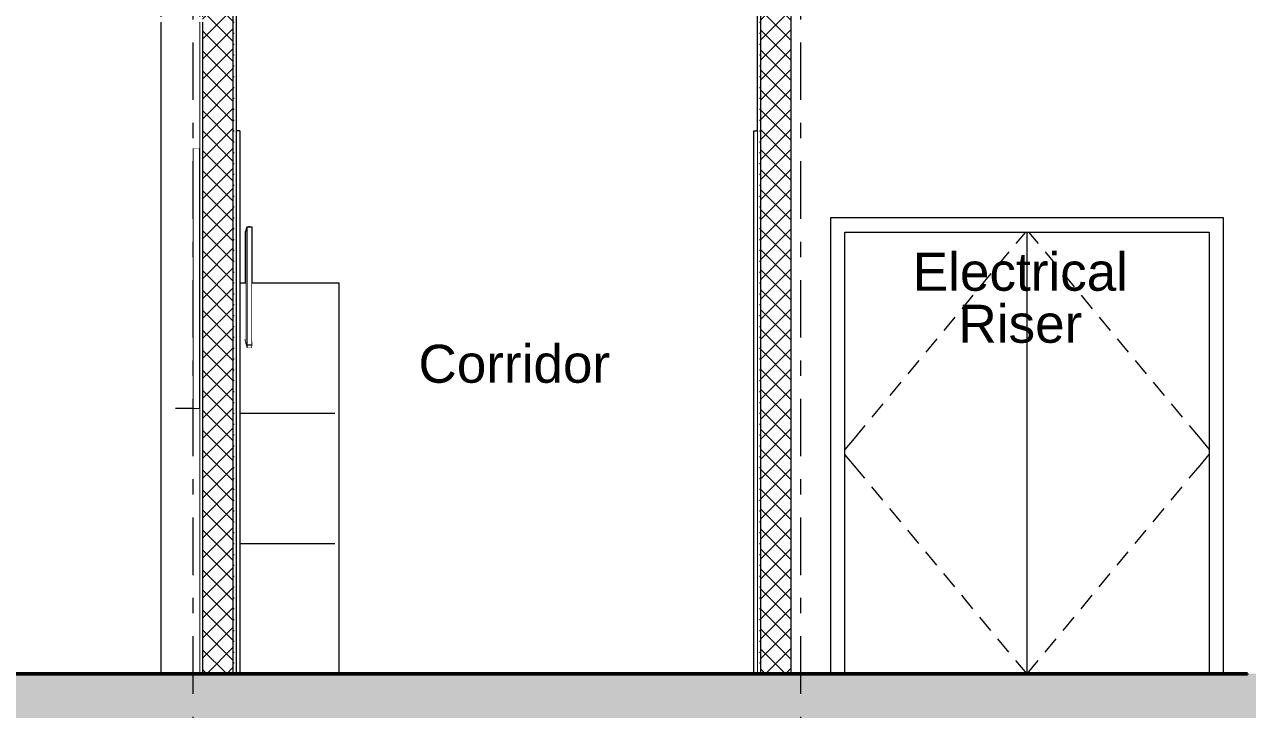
# Model space of a CAD drawing. Header units: millimetres. Extents: x -48147 to 1403542, y -455564 to 18123.
# Drawn here: x 1384271 to 1389905, y -450157 to -447003 of the extents above; entities that cross this region are included whole.
import ezdxf
from ezdxf.enums import TextEntityAlignment as Align

# ---------------------------------------------------------------- set-up
doc = ezdxf.new("R2010")
doc.units = ezdxf.units.MM
doc.header["$MEASUREMENT"] = 0
for name, pattern in [('Dashed', [2822.222233, 1411.111116, -1411.111116]), ('Double Dashed', [546.805537, 264.583325, -105.833328, 70.555556, -105.833328]), ('Wipeout_Contour', [1000, 0, -1000])]:
    doc.linetypes.add(name, pattern=pattern)
for name, color, linetype, lineweight, true_color in [('0_Pen_No__105', 7, 'Continuous', 15, 0xa6a6a6), ('A-230-M_FLOOR.IFC Import_Pen_No__109', 7, 'Continuous', 15, 0xa6a6a6), ('A-230-M_FLOOR.IFC Import_Pen_No__29', 7, 'Continuous', 50, 0x2a2a2a), ('New_A-15-MG_Structural_Grid_Phase_2_Pen_No__222', 7, 'Continuous', 13, 0x65af33), ('New_A-25-M_Wall_Int_Pen_No__107', 7, 'Continuous', 15, 0xa6a6a6), ('New_A-35-M_FFE_Fixed_Pen_No__64', 7, 'Continuous', 20, 0x606060), ('New_ArchiCAD Doors_Pen_No__63', 7, 'Continuous', 20, 0x606060)]:
    doc.layers.add(name, color=color, linetype=linetype, lineweight=lineweight, true_color=true_color)
for name, color, linetype in [('A-230-M_FLOOR.IFC Import', 7, 'Continuous'), ('A-25-M_Wall_Int', 7, 'Continuous'), ('New_A-15-MG_Structural_Grid_Phase_2', 7, 'Continuous'), ('New_A-25-M_Wall_Int', 7, 'Continuous'), ('New_A-35-M_FFE_Fixed', 7, 'Continuous'), ('New_ArchiCAD Doors', 7, 'Continuous')]:
    doc.layers.add(name, color=color, linetype=linetype)
for name, color, linetype, lineweight in [('A-25-M_Wall_Int_Pen_No__87', 8, 'Continuous', 20), ('A-95-P_Text_1_50_GA_Pen_No__1', 7, 'Continuous', 13), ('New_A-25-M_Wall_Int_Pen_No__1', 7, 'Continuous', 13), ('New_A-35-M_FFE_Fixed_Pen_No__191', 7, 'Continuous', 5), ('New_A-35-M_FFE_Fixed_Pen_No__4', 7, 'Continuous', 20)]:
    doc.layers.add(name, color=color, linetype=linetype, lineweight=lineweight)
doc.styles.add('GENERATED_STYLE_2', font='')
doc.styles.get('GENERATED_STYLE_2').set_extended_font_data('Swis721 BT')
pattern_1 = [(270, (1418663.25, -449992.53), (86.60254, 0), [0, -50]), (270, (1418706.55, -450017.53), (86.60254, 0), [0, -50])]
pattern_2 = [(45, (1418663.25, -449992.53), (-45.96194, 45.96194), []), (135, (1418663.25, -449992.53), (45.96194, 45.96194), [])]

# ---------------------------------------------------------------- blocks, each defined once
blk = doc.blocks.new('Section Elem_74_1', base_point=(1418663.2, -449992.5))
at = {"color": 254, "linetype": 'Wipeout_Contour', "lineweight": 0, "ltscale": 37927147.69493311}
blk.add_wipeout([(1387801.3, -449992.5), (1387984.4, -449992.5), (1387984.4, -447892.5), (1389794.4, -447892.5), (1389794.4, -449992.5), (1389905.2, -449992.5), (1389905.2, -446392.5), (1389882.3, -446392.5), (1389882.3, -446403.5), (1389882.3, -446584.7), (1389882.3, -446595.7), (1387998.3, -446595.7), (1387998.3, -446584.7), (1387998.3, -446403.5), (1387998.3, -446392.5), (1387948.2, -446392.5), (1387948.2, -446403.5), (1387860.2, -446403.5), (1387853, -446406.5), (1387850, -446413.7), (1387850, -446574.5), (1387853, -446581.7), (1387860.2, -446584.7), (1387948.2, -446584.7), (1387948.2, -446595.7), (1387801.3, -446595.7)], dxfattribs=at).dxf.layer = 'New_A-25-M_Wall_Int'
at = {"color": 254, "linetype": 'Wipeout_Contour', "lineweight": 0, "ltscale": 11663073.35575702}
blk.add_wipeout([(1387801.3, -446403.5), (1387801.3, -446584.7), (1387832.6, -446584.7), (1387839.8, -446581.7), (1387842.8, -446574.5), (1387842.8, -446413.7), (1387839.8, -446406.5), (1387832.6, -446403.5)], dxfattribs=at).dxf.layer = 'New_A-25-M_Wall_Int'
blk = doc.blocks.new('Section Elem_75_1', base_point=(1418663.2, -449992.5))
at = {"color": 254, "linetype": 'Wipeout_Contour', "lineweight": 0, "ltscale": 5832958.038738085}
blk.add_wipeout([(1387646.3, -446392.5), (1387646.3, -449992.5), (1387661.3, -449992.5), (1387661.3, -446392.5)], dxfattribs=at).dxf.layer = 'New_A-25-M_Wall_Int'
at = {"layer": 'New_A-25-M_Wall_Int_Pen_No__107', "linetype": 'Continuous'}
h = blk.add_hatch(dxfattribs=at)
h.set_pattern_fill('Plaster_0001', color=256, style=0, pattern_type=2)
h.set_pattern_definition(pattern_1)
h.paths.add_polyline_path([(1387646.3, -446392.5), (1387646.3, -449992.5), (1387661.3, -449992.5), (1387661.3, -446392.5)])
at = {"color": 254, "linetype": 'Wipeout_Contour', "lineweight": 0, "ltscale": 5833253.034734625}
blk.add_wipeout([(1387661.3, -449992.5), (1387801.3, -449992.5), (1387801.3, -446392.5), (1387661.3, -446392.5)], dxfattribs=at).dxf.layer = 'New_A-25-M_Wall_Int'
at = {"layer": 'New_A-25-M_Wall_Int_Pen_No__107', "linetype": 'Continuous'}
h = blk.add_hatch(dxfattribs=at)
h.set_pattern_fill('Concrete_Block_0001', color=256, style=0, pattern_type=2)
h.set_pattern_definition(pattern_2)
h.paths.add_polyline_path([(1387661.3, -449992.5), (1387801.3, -449992.5), (1387801.3, -446392.5), (1387661.3, -446392.5)])
at = {"layer": 'New_A-25-M_Wall_Int_Pen_No__1', "linetype": 'Continuous'}
for p, q in [((1387646.3, -446392.5), (1387646.3, -449992.5)), ((1387661.3, -446392.5), (1387661.3, -449992.5)), ((1387801.3, -446392.5), (1387801.3, -449992.5))]:
    blk.add_line(p, q, dxfattribs=at)
blk = doc.blocks.new('Section Elem_76_1', base_point=(1418663.2, -449992.5))
at = {"color": 254, "linetype": 'Wipeout_Contour', "lineweight": 0, "ltscale": 36363434.3438254}
blk.add_wipeout([(1382744.3, -446992.5), (1382744.3, -447572.5), (1383452.9, -447572.5), (1383462.1, -447700), (1383463.3, -447702.5), (1383453.9, -447572.5), (1383553.9, -447572.5), (1383558.9, -447572.2), (1383587.9, -447972.2), (1383582.9, -447972.5), (1383674.3, -449231.5), (1383574.3, -449231.5), (1383572.8, -449211.5), (1383571.8, -449211.5), (1383573.3, -449231.5), (1383544.3, -449231.5), (1383544.3, -449958.5), (1383545.3, -449958.5), (1383545.3, -449961.5), (1383534.3, -449961.5), (1383534.3, -449977), (1383541.8, -449991.5), (1383541.8, -449992.5), (1384899.2, -449992.5), (1384899.2, -446992.5)], dxfattribs=at).dxf.layer = 'New_A-25-M_Wall_Int'
blk = doc.blocks.new('Section Elem_81_1', base_point=(1418663.2, -449992.5))
at = {"color": 254, "linetype": 'Wipeout_Contour', "lineweight": 0, "ltscale": 5835282.431983389}
blk.add_wipeout([(1388050.4, -449992.5), (1388050.4, -447958.5), (1387984.4, -447892.5), (1387984.4, -449992.5)], dxfattribs=at).dxf.layer = 'New_ArchiCAD Doors'
at = {"color": 254, "linetype": 'Wipeout_Contour', "lineweight": 0, "ltscale": 5841920.250747503}
blk.add_wipeout([(1389794.4, -447892.5), (1389728.4, -447958.5), (1389728.4, -449992.5), (1389794.4, -449992.5)], dxfattribs=at).dxf.layer = 'New_ArchiCAD Doors'
at = {"color": 254, "linetype": 'Wipeout_Contour', "lineweight": 0, "ltscale": 5837329.796801233}
blk.add_wipeout([(1387984.4, -447892.5), (1388050.4, -447958.5), (1389728.4, -447958.5), (1389794.4, -447892.5)], dxfattribs=at).dxf.layer = 'New_ArchiCAD Doors'
at = {"layer": 'New_ArchiCAD Doors_Pen_No__63', "linetype": 'Continuous'}
for p, q in [((1387984.4, -447892.5), (1387984.4, -449992.5)), ((1389794.4, -447892.5), (1387984.4, -447892.5)), ((1389794.4, -449992.5), (1389794.4, -447892.5))]:
    blk.add_line(p, q, dxfattribs=at)
at = {"color": 254, "linetype": 'Wipeout_Contour', "lineweight": 0, "ltscale": 5837024.88825178}
blk.add_wipeout([(1388889.4, -447958.5), (1388050.4, -447958.5), (1388050.4, -449992.5), (1388889.4, -449992.5)], dxfattribs=at).dxf.layer = 'New_ArchiCAD Doors'
at = {"layer": 'New_ArchiCAD Doors_Pen_No__63', "linetype": 'Continuous'}
for p, q in [((1388050.4, -449992.5), (1388050.4, -447958.5)), ((1388806.4, -448049.6), (1388755.3, -448111.1)), ((1388723.4, -448149.6), (1388672.3, -448211.1)), ((1388640.3, -448249.6), (1388589.2, -448311.2)), ((1388557.3, -448349.6), (1388506.2, -448411.2)), ((1388474.2, -448449.7), (1388423.1, -448511.2)), ((1388391.2, -448549.7), (1388340.1, -448611.2)), ((1388308.2, -448649.7), (1388257.1, -448711.3)), ((1388225.1, -448749.7), (1388174, -448811.3)), ((1388142.1, -448849.8), (1388092.5, -448909.5)), ((1388092.5, -448909.5), (1388050.4, -448960.2)), ((1388092.5, -449032.6), (1388050.4, -448981.9)), ((1388142.1, -449092.3), (1388092.5, -449032.6)), ((1388225.1, -449192.3), (1388174, -449130.8)), ((1388308.2, -449292.4), (1388257.1, -449230.8)), ((1388391.2, -449392.4), (1388340.1, -449330.8)), ((1388474.2, -449492.4), (1388423.1, -449430.8)), ((1388557.3, -449592.4), (1388506.2, -449530.9)), ((1388640.3, -449692.5), (1388589.2, -449630.9)), ((1388723.4, -449792.5), (1388672.3, -449730.9)), ((1388806.4, -449892.5), (1388755.3, -449831))]:
    blk.add_line(p, q, dxfattribs=at)
at = {"color": 254, "linetype": 'Wipeout_Contour', "lineweight": 0, "ltscale": 5840218.185219483}
blk.add_wipeout([(1389728.4, -447958.5), (1388889.4, -447958.5), (1388889.4, -449992.5), (1389728.4, -449992.5)], dxfattribs=at).dxf.layer = 'New_ArchiCAD Doors'
at = {"layer": 'New_ArchiCAD Doors_Pen_No__63', "linetype": 'Continuous'}
for p, q in [((1388050.4, -447958.5), (1389728.4, -447958.5)), ((1388882, -447958.5), (1388838.3, -448011.1)), ((1388889.4, -449992.5), (1388889.4, -447958.5)), ((1388896.9, -447958.5), (1388940.5, -448011.1)), ((1389728.4, -447958.5), (1389728.4, -449992.5)), ((1388972.5, -448049.6), (1389023.6, -448111.1)), ((1389055.5, -448149.6), (1389106.6, -448211.1)), ((1389138.5, -448249.6), (1389189.6, -448311.2)), ((1389221.6, -448349.6), (1389272.7, -448411.2)), ((1389304.6, -448449.7), (1389355.7, -448511.2)), ((1389387.6, -448549.7), (1389438.7, -448611.2)), ((1389470.7, -448649.7), (1389521.8, -448711.3)), ((1389553.7, -448749.7), (1389604.8, -448811.3)), ((1389636.8, -448849.8), (1389686.3, -448909.5)), ((1389686.3, -448909.5), (1389728.4, -448960.2)), ((1389686.3, -449032.6), (1389728.4, -448981.9)), ((1389636.8, -449092.3), (1389686.3, -449032.6)), ((1389553.7, -449192.3), (1389604.8, -449130.8)), ((1389470.7, -449292.4), (1389521.8, -449230.8)), ((1389387.6, -449392.4), (1389438.7, -449330.8)), ((1389304.6, -449492.4), (1389355.7, -449430.8)), ((1389221.6, -449592.4), (1389272.7, -449530.9)), ((1389138.5, -449692.5), (1389189.6, -449630.9)), ((1389055.5, -449792.5), (1389106.6, -449730.9)), ((1388972.5, -449892.5), (1389023.6, -449831)), ((1388889.4, -449992.5), (1388838.3, -449931)), ((1388889.4, -449992.5), (1388940.5, -449931))]:
    blk.add_line(p, q, dxfattribs=at)
blk = doc.blocks.new('Section Elem_106_1', base_point=(1418663.2, -449992.5))
at = {"color": 254, "linetype": 'Wipeout_Contour', "lineweight": 0, "ltscale": 8736117.265835473}
blk.add_wipeout([(1385289.6, -448452.5), (1385284.3, -448452.5), (1385287.5, -448464.4), (1385295, -448479.9), (1385295, -447935.6), (1385289.6, -447955.6)], dxfattribs=at).dxf.layer = 'New_A-35-M_FFE_Fixed'
at = {"color": 254, "linetype": 'Wipeout_Contour', "lineweight": 0, "ltscale": 4368239.194379598}
blk.add_wipeout([(1385295, -448492.5), (1385295, -448479.9), (1385287.5, -448464.4)], dxfattribs=at).dxf.layer = 'New_A-35-M_FFE_Fixed'
at = {"color": 254, "linetype": 'Wipeout_Contour', "lineweight": 0, "ltscale": 5824042.737843439}
blk.add_wipeout([(1385320, -448479.9), (1385320, -447935.6), (1385295, -447935.6), (1385295, -448479.9)], dxfattribs=at).dxf.layer = 'New_A-35-M_FFE_Fixed'
at = {"color": 254, "linetype": 'Wipeout_Contour', "lineweight": 0, "ltscale": 5823704.269296837}
blk.add_wipeout([(1385310, -447934), (1385303.8, -447934), (1385303.8, -447935.6), (1385310, -447935.6)], dxfattribs=at).dxf.layer = 'New_A-35-M_FFE_Fixed'
at = {"color": 254, "linetype": 'Wipeout_Contour', "lineweight": 0, "ltscale": 5824385.648227716}
blk.add_wipeout([(1385320, -448492.5), (1385320, -448479.9), (1385295, -448479.9), (1385295, -448492.5)], dxfattribs=at).dxf.layer = 'New_A-35-M_FFE_Fixed'
at = {"layer": 'New_A-35-M_FFE_Fixed_Pen_No__4', "linetype": 'Continuous'}
for p, q in [((1385295, -447935.6), (1385289.6, -447955.6)), ((1385289.6, -448452.5), (1385289.6, -447955.6)), ((1385320, -447935.6), (1385295, -447935.6)), ((1385303.8, -447934), (1385303.8, -447935.6)), ((1385310, -447934), (1385303.8, -447934)), ((1385310, -447934), (1385310, -447935.6)), ((1385284.3, -448452.5), (1385289.6, -448452.5)), ((1385284.3, -448452.5), (1385287.5, -448464.4))]:
    blk.add_line(p, q, dxfattribs=at)
at = {"color": 254, "linetype": 'Wipeout_Contour', "lineweight": 0, "ltscale": 5824411.725166374}
blk.add_wipeout([(1385320, -448472.5), (1385320.8, -448472.5), (1385320.8, -448462.5), (1385320, -448462.5)], dxfattribs=at).dxf.layer = 'New_A-35-M_FFE_Fixed'
at = {"color": 254, "linetype": 'Wipeout_Contour', "lineweight": 0, "ltscale": 5824424.044918151}
blk.add_wipeout([(1385320.8, -448472.5), (1385320, -448472.5), (1385320, -448482.5), (1385320.8, -448482.5)], dxfattribs=at).dxf.layer = 'New_A-35-M_FFE_Fixed'
at = {"layer": 'New_A-35-M_FFE_Fixed_Pen_No__4', "linetype": 'Continuous'}
for p, q in [((1385295, -447935.6), (1385295, -448479.9)), ((1385320, -448479.9), (1385320, -447935.6)), ((1385320.8, -448462.5), (1385320, -448462.5)), ((1385320.8, -448462.5), (1385320.8, -448472.5)), ((1385287.5, -448464.4), (1385295, -448479.9)), ((1385287.5, -448464.4), (1385295, -448492.5)), ((1385295, -448479.9), (1385295, -448492.5)), ((1385320, -448479.9), (1385295, -448479.9)), ((1385295, -448492.5), (1385320, -448492.5)), ((1385320.8, -448472.5), (1385320, -448472.5)), ((1385320, -448492.5), (1385320, -448479.9)), ((1385320.8, -448482.5), (1385320, -448482.5)), ((1385320.8, -448472.5), (1385320.8, -448482.5))]:
    blk.add_line(p, q, dxfattribs=at)
blk = doc.blocks.new('Section Elem_125_1', base_point=(1418663.2, -449992.5))
at = {"color": 254, "linetype": 'Wipeout_Contour', "lineweight": 0, "ltscale": 5826537.800483844}
blk.add_wipeout([(1385701.3, -449392.5), (1385262.8, -449392.5), (1385262.8, -449992.5), (1385701.3, -449992.5)], dxfattribs=at).dxf.layer = 'New_A-35-M_FFE_Fixed'
at = {"color": 254, "linetype": 'Wipeout_Contour', "lineweight": 0, "ltscale": 5827409.959377092}
blk.add_wipeout([(1385701.3, -449992.5), (1385721.3, -449992.5), (1385721.3, -449392.5), (1385701.3, -449392.5)], dxfattribs=at).dxf.layer = 'New_A-35-M_FFE_Fixed'
at = {"color": 254, "linetype": 'Wipeout_Contour', "lineweight": 0, "ltscale": 5825797.319150701}
blk.add_wipeout([(1385262.8, -449392.5), (1385701.3, -449392.5), (1385701.3, -448792.5), (1385262.8, -448792.5)], dxfattribs=at).dxf.layer = 'New_A-35-M_FFE_Fixed'
at = {"color": 254, "linetype": 'Wipeout_Contour', "lineweight": 0, "ltscale": 5826669.588917727}
blk.add_wipeout([(1385701.3, -449392.5), (1385721.3, -449392.5), (1385721.3, -448792.5), (1385701.3, -448792.5)], dxfattribs=at).dxf.layer = 'New_A-35-M_FFE_Fixed'
at = {"layer": 'New_A-35-M_FFE_Fixed_Pen_No__64', "linetype": 'Continuous'}
for p, q in [((1385262.8, -449392.5), (1385701.3, -449392.5)), ((1385721.3, -449992.5), (1385721.3, -449392.5))]:
    blk.add_line(p, q, dxfattribs=at)
at = {"color": 254, "linetype": 'Wipeout_Contour', "lineweight": 0, "ltscale": 21841918.46056571}
blk.add_wipeout([(1385262.8, -448192.5), (1385262.8, -448792.5), (1385701.3, -448792.5), (1385701.3, -448192.5), (1385320, -448192.5), (1385320, -448462.5), (1385320.8, -448462.5), (1385320.8, -448465), (1385320.8, -448482.5), (1385320, -448482.5), (1385320, -448492.5), (1385295, -448492.5), (1385284.3, -448452.5), (1385289.6, -448452.5), (1385289.6, -448192.5)], dxfattribs=at).dxf.layer = 'New_A-35-M_FFE_Fixed'
at = {"layer": 'New_A-35-M_FFE_Fixed_Pen_No__64', "linetype": 'Continuous'}
blk.add_line((1385262.8, -448192.5), (1385289.6, -448192.5), dxfattribs=at)
at = {"color": 254, "linetype": 'Wipeout_Contour', "lineweight": 0, "ltscale": 5825930.11305403}
blk.add_wipeout([(1385701.3, -448792.5), (1385721.3, -448792.5), (1385721.3, -448192.5), (1385701.3, -448192.5)], dxfattribs=at).dxf.layer = 'New_A-35-M_FFE_Fixed'
at = {"layer": 'New_A-35-M_FFE_Fixed_Pen_No__64', "linetype": 'Continuous'}
for p, q in [((1385320, -448192.5), (1385701.3, -448192.5)), ((1385701.3, -448192.5), (1385721.3, -448192.5)), ((1385721.3, -448792.5), (1385721.3, -448192.5)), ((1385262.8, -448792.5), (1385701.3, -448792.5)), ((1385721.3, -449392.5), (1385721.3, -448792.5))]:
    blk.add_line(p, q, dxfattribs=at)
blk = doc.blocks.new('Section Elem_134_1', base_point=(1418663.2, -449992.5))
at = {"color": 254, "linetype": 'Wipeout_Contour', "lineweight": 0, "ltscale": 5822328.491952507}
blk.add_wipeout([(1385076.8, -447572.5), (1385046.8, -447572.5), (1385046.8, -447576.9), (1385076.8, -447576.9)], dxfattribs=at).dxf.layer = 'New_A-35-M_FFE_Fixed'
at = {"color": 254, "linetype": 'Wipeout_Contour', "lineweight": 0, "ltscale": 5822337.71671313}
blk.add_wipeout([(1385076.8, -447576.9), (1385046.8, -447576.9), (1385046.8, -447587.5), (1385076.8, -447587.5)], dxfattribs=at).dxf.layer = 'New_A-35-M_FFE_Fixed'
at = {"color": 254, "linetype": 'Wipeout_Contour', "lineweight": 0, "ltscale": 5823073.879702697}
blk.add_wipeout([(1385076.8, -447587.5), (1385046.8, -447587.5), (1385046.8, -448772.5), (1385076.8, -448772.5)], dxfattribs=at).dxf.layer = 'New_A-35-M_FFE_Fixed'
at = {"layer": 'New_A-35-M_FFE_Fixed_Pen_No__191', "linetype": 'Continuous'}
for p, q in [((1385046.8, -447572.5), (1385046.8, -447576.9)), ((1385076.8, -447572.5), (1385046.8, -447572.5)), ((1385046.8, -447576.9), (1385046.8, -447587.5))]:
    blk.add_line(p, q, dxfattribs=at)
at = {"color": 254, "linetype": 'Wipeout_Contour', "lineweight": 0, "ltscale": 5823591.149082308}
blk.add_wipeout([(1385046.8, -448772.5), (1385046.8, -448767.5), (1384966.8, -448767.5), (1384966.8, -448772.5)], dxfattribs=at).dxf.layer = 'New_A-35-M_FFE_Fixed'
at = {"layer": 'New_A-35-M_FFE_Fixed_Pen_No__191', "linetype": 'Continuous'}
for p, q in [((1385046.8, -447587.5), (1385046.8, -448772.5)), ((1385046.8, -448767.5), (1384966.8, -448767.5)), ((1384966.8, -448772.5), (1384966.8, -448767.5)), ((1385046.8, -448772.5), (1384966.8, -448772.5)), ((1385076.8, -448772.5), (1385046.8, -448772.5))]:
    blk.add_line(p, q, dxfattribs=at)
blk = doc.blocks.new('Section Elem_198_1', base_point=(1418663.2, -449992.5))
at = {"color": 254, "linetype": 'Wipeout_Contour', "lineweight": 0, "ltscale": 5824502.894445704}
blk.add_wipeout([(1385246.8, -449992.5), (1385262.8, -449992.5), (1385262.8, -447492.5), (1385246.8, -447492.5)], dxfattribs=at).dxf.layer = 'New_ArchiCAD Doors'
at = {"layer": 'New_ArchiCAD Doors_Pen_No__63', "linetype": 'Continuous'}
for q in [(1385246.8, -447492.5), (1385262.8, -449992.5)]:
    blk.add_line((1385262.8, -447492.5), q, dxfattribs=at)
blk = doc.blocks.new('Section Elem_199_1', base_point=(1418663.2, -449992.5))
at = {"color": 254, "linetype": 'Wipeout_Contour', "lineweight": 0, "ltscale": 5821314.811332203}
blk.add_wipeout([(1385091.8, -446392.5), (1385076.8, -446392.5), (1385076.8, -446967.5), (1385091.8, -446967.5)], dxfattribs=at).dxf.layer = 'New_A-25-M_Wall_Int'
at = {"layer": 'New_A-25-M_Wall_Int_Pen_No__107', "linetype": 'Continuous'}
h = blk.add_hatch(dxfattribs=at)
h.set_pattern_fill('Plaster_0001', color=256, style=0, pattern_type=2)
h.set_pattern_definition(pattern_1)
h.paths.add_polyline_path([(1385091.8, -446392.5), (1385076.8, -446392.5), (1385076.8, -446967.5), (1385091.8, -446967.5)])
at = {"color": 254, "linetype": 'Wipeout_Contour', "lineweight": 0, "ltscale": 5823546.816859552}
blk.add_wipeout([(1385091.8, -446992.5), (1385076.8, -446992.5), (1385076.8, -449992.5), (1385091.8, -449992.5)], dxfattribs=at).dxf.layer = 'New_A-25-M_Wall_Int'
at = {"layer": 'New_A-25-M_Wall_Int_Pen_No__107', "linetype": 'Continuous'}
h = blk.add_hatch(dxfattribs=at)
h.set_pattern_fill('Plaster_0001', color=256, style=0, pattern_type=2)
h.set_pattern_definition(pattern_1)
h.paths.add_polyline_path([(1385091.8, -446992.5), (1385076.8, -446992.5), (1385076.8, -449992.5), (1385091.8, -449992.5)])
at = {"color": 254, "linetype": 'Wipeout_Contour', "lineweight": 0, "ltscale": 8734330.026043992}
blk.add_wipeout([(1385231.8, -446392.5), (1385091.8, -446392.5), (1385091.8, -446967.5), (1385091.8, -446992.5), (1385091.8, -449992.5), (1385231.8, -449992.5)], dxfattribs=at).dxf.layer = 'New_A-25-M_Wall_Int'
at = {"layer": 'New_A-25-M_Wall_Int_Pen_No__107', "linetype": 'Continuous'}
h = blk.add_hatch(dxfattribs=at)
h.set_pattern_fill('Concrete_Block_0001', color=256, style=0, pattern_type=2)
h.set_pattern_definition(pattern_2)
h.paths.add_polyline_path([(1385231.8, -446392.5), (1385091.8, -446392.5), (1385091.8, -446967.5), (1385091.8, -446992.5), (1385091.8, -449992.5), (1385231.8, -449992.5)])
at = {"layer": 'New_A-25-M_Wall_Int_Pen_No__1', "linetype": 'Continuous'}
for p, q in [((1385076.8, -446392.5), (1385076.8, -446967.5)), ((1385091.8, -446392.5), (1385091.8, -446967.5)), ((1385076.8, -446992.5), (1385076.8, -449992.5)), ((1385091.8, -446992.5), (1385091.8, -449992.5))]:
    blk.add_line(p, q, dxfattribs=at)
at = {"layer": 'New_A-25-M_Wall_Int_Pen_No__1', "linetype": 'Continuous', "flags": 128}
blk.add_lwpolyline([(1385123.1, -446392.5), (1385091.8, -446392.5), (1385076.8, -446392.5)], dxfattribs=at)
at = {"color": 254, "linetype": 'Wipeout_Contour', "lineweight": 0, "ltscale": 5823768.383749964}
blk.add_wipeout([(1385246.8, -446392.5), (1385231.8, -446392.5), (1385231.8, -449992.5), (1385246.8, -449992.5)], dxfattribs=at).dxf.layer = 'New_A-25-M_Wall_Int'
at = {"layer": 'New_A-25-M_Wall_Int_Pen_No__107', "linetype": 'Continuous'}
h = blk.add_hatch(dxfattribs=at)
h.set_pattern_fill('Plaster_0001', color=256, style=0, pattern_type=2)
h.set_pattern_definition(pattern_1)
h.paths.add_polyline_path([(1385246.8, -446392.5), (1385231.8, -446392.5), (1385231.8, -449992.5), (1385246.8, -449992.5)])
at = {"layer": 'New_A-25-M_Wall_Int_Pen_No__1', "linetype": 'Continuous'}
for p, q in [((1385231.8, -446392.5), (1385231.8, -449992.5)), ((1385246.8, -446392.5), (1385246.8, -449992.5))]:
    blk.add_line(p, q, dxfattribs=at)
blk = doc.blocks.new('Section Elem_211_1', base_point=(1418663.2, -449992.5))
at = {"color": 254, "linetype": 'Wipeout_Contour', "lineweight": 0, "ltscale": 5833573.510075103}
blk.add_wipeout([(1387646.3, -447492.5), (1387630.3, -447492.5), (1387630.3, -449992.5), (1387646.3, -449992.5)], dxfattribs=at).dxf.layer = 'New_ArchiCAD Doors'
at = {"layer": 'New_ArchiCAD Doors_Pen_No__63', "linetype": 'Continuous'}
for p, q in [((1387630.3, -449992.5), (1387630.3, -447492.5)), ((1387630.3, -447492.5), (1387646.3, -447492.5))]:
    blk.add_line(p, q, dxfattribs=at)
blk = doc.blocks.new('Section Elem_233_1', base_point=(1418663.2, -449992.5))
at = {"color": 254, "linetype": 'Wipeout_Contour', "lineweight": 0, "ltscale": 18925034.33036349}
blk.add_wipeout([(1385076.8, -446992.5), (1384899.2, -446992.5), (1384899.2, -449992.5), (1385076.8, -449992.5), (1385076.8, -448772.5), (1384966.8, -448772.5), (1384966.8, -448767.5), (1385046.8, -448767.5), (1385046.8, -448747.5), (1385046.8, -447592.5), (1385046.8, -447587.5), (1385046.8, -447572.5), (1385076.8, -447572.5)], dxfattribs=at).dxf.layer = 'A-25-M_Wall_Int'
at = {"color": 254, "linetype": 'Wipeout_Contour', "lineweight": 0, "ltscale": 5820956.46327193}
blk.add_wipeout([(1384899.2, -446406.1), (1384899.2, -446967.5), (1385076.8, -446967.5), (1385076.8, -446406.1)], dxfattribs=at).dxf.layer = 'A-25-M_Wall_Int'
at = {"layer": 'A-25-M_Wall_Int_Pen_No__87', "linetype": 'Continuous'}
blk.add_line((1384899.2, -446992.5), (1384899.2, -449992.5), dxfattribs=at)
at = {"color": 254, "linetype": 'Wipeout_Contour', "lineweight": 0, "ltscale": 5820396.900160106}
blk.add_wipeout([(1384899.2, -446400.1), (1384970.2, -446400.1), (1384970.2, -446392.5), (1384899.2, -446392.5)], dxfattribs=at).dxf.layer = 'A-25-M_Wall_Int'
at = {"layer": 'A-25-M_Wall_Int_Pen_No__87', "linetype": 'Continuous'}
for p, q in [((1384899.2, -446392.5), (1384899.2, -446400.1)), ((1384899.2, -446406.1), (1384899.2, -446967.5))]:
    blk.add_line(p, q, dxfattribs=at)
blk = doc.blocks.new('Section Elem_437_1', base_point=(1418663.2, -449992.5))
at = {"color": 254, "linetype": 'Wipeout_Contour', "lineweight": 0, "ltscale": 5830804.514820798}
blk.add_wipeout([(1398196.4, -450242.5), (1398196.4, -449992.5), (1374725.3, -449992.5), (1374725.3, -450242.5)], dxfattribs=at).dxf.layer = 'A-230-M_FLOOR.IFC Import'
at = {"layer": 'A-230-M_FLOOR.IFC Import_Pen_No__109', "linetype": 'Continuous'}
h = blk.add_hatch(dxfattribs=at)
h.set_pattern_fill('Lightweight_Concrete_0001', color=256, style=0, pattern_type=2)
h.set_pattern_definition([(0, (1418663.25, -449992.53), (0, 389.7114), [24.375, -200.625]), (0, (1418775.75, -449797.67), (0, 389.7114), [24.375, -200.625]), (60, (1418663.25, -449992.53), (-337.5, 194.8557), [24.375, -200.625]), (60, (1418888.25, -449992.53), (-337.5, 194.8557), [24.375, -200.625]), (120, (1418687.62, -449992.53), (337.5, 194.8557), [24.375, -200.625]), (120, (1418912.62, -449992.53), (337.5, 194.8557), [24.375, -200.625]), (0, (1418663.25, -449955.03), (0, 75), [0, -75, 0, -112.5]), (45, (1418700.75, -449955.03), (-53.03301, 53.03301), [0, -56.25, 0, -93.75])])
h.paths.add_polyline_path([(1398196.4, -450242.5), (1398196.4, -449992.5), (1374725.3, -449992.5), (1374725.3, -450242.5)])
at = {"layer": 'A-230-M_FLOOR.IFC Import_Pen_No__29', "linetype": 'Continuous'}
for p, q in [((1385076.8, -449992.5), (1382744.3, -449992.5)), ((1387646.3, -449992.5), (1385246.8, -449992.5)), ((1389905.2, -449992.5), (1387801.3, -449992.5))]:
    blk.add_line(p, q, dxfattribs=at)
at = {"layer": 'A-230-M_FLOOR.IFC Import_Pen_No__29', "linetype": 'Continuous', "flags": 128}
for points in [[(1385246.8, -449992.5), (1385231.8, -449992.5), (1385091.8, -449992.5), (1385076.8, -449992.5)], [(1387801.3, -449992.5), (1387661.3, -449992.5), (1387646.3, -449992.5)]]:
    blk.add_lwpolyline(points, dxfattribs=at)
blk = doc.blocks.new('Standard grid marker[1]_1', base_point=(1385046.3, -428587.9))
at = {"layer": 'New_A-15-MG_Structural_Grid_Phase_2_Pen_No__222', "linetype": 'Double Dashed'}
blk.add_line((1385046.3, -429587.9), (1385046.3, -452992.5), dxfattribs=at)
at = {"layer": 'New_A-15-MG_Structural_Grid_Phase_2_Pen_No__222', "style": 'GENERATED_STYLE_2'}
for tag, p in [('AC_MarkerText_1_0', (1385046.3, -428316.2)), ('AC_MarkerText_1_1', (1385046.3, -454220.8))]:
    blk.add_attdef(tag, text='', height=175, rotation=360, dxfattribs=at).set_placement(p, align=Align.MIDDLE_CENTER)
blk = doc.blocks.new('Standard grid marker[2]_1', base_point=(1387846.3, -428587.9))
at = {"layer": 'New_A-15-MG_Structural_Grid_Phase_2_Pen_No__222', "linetype": 'Double Dashed'}
blk.add_line((1387846.3, -429587.9), (1387846.3, -452992.5), dxfattribs=at)
at = {"layer": 'New_A-15-MG_Structural_Grid_Phase_2_Pen_No__222', "style": 'GENERATED_STYLE_2'}
for tag, p in [('AC_MarkerText_1_0', (1387846.3, -428318.6)), ('AC_MarkerText_1_1', (1387846.3, -454223.2))]:
    blk.add_attdef(tag, text='', height=175, rotation=360, dxfattribs=at).set_placement(p, align=Align.MIDDLE_CENTER)
blk = doc.blocks.new('S-22 Building Section_STORY_MARKER', base_point=(1418663.2, -449992.5))
at = {"layer": '0_Pen_No__105', "linetype": 'Dashed', "ltscale": 0.1}
blk.add_line((1369166.1, -449992.5), (1399880.2, -449992.5), dxfattribs=at)

msp = doc.modelspace()

# ---------------------------------------------------------------- block references
at = {"layer": 'New_A-25-M_Wall_Int'}
for name in ['Section Elem_76_1', 'Section Elem_74_1']:
    msp.add_blockref(name, (1418663.2, -449992.5), dxfattribs=at)
at = {"layer": 'New_A-35-M_FFE_Fixed'}
for name in ['Section Elem_134_1', 'Section Elem_106_1']:
    msp.add_blockref(name, (1418663.2, -449992.5), dxfattribs=at)

# ---------------------------------------------------------------- texts
at = {"layer": 'A-95-P_Text_1_50_GA_Pen_No__1', "linetype": 'Continuous', "insert": (1386527.7, -448477.3), "char_height": 175, "attachment_point": 2, "style": 'GENERATED_STYLE_2'}
msp.add_mtext('\\A1;{\\fSwis721 BT|b0|i0|c0|p34;Corridor}', dxfattribs=at)

# ---------------------------------------------------------------- next in the draw order: block references
at = {"layer": 'New_A-25-M_Wall_Int'}
msp.add_blockref('Section Elem_75_1', (1418663.2, -449992.5), dxfattribs=at)
at = {"layer": 'New_A-35-M_FFE_Fixed'}
msp.add_blockref('Section Elem_125_1', (1418663.2, -449992.5), dxfattribs=at)
at = {"layer": 'New_ArchiCAD Doors'}
msp.add_blockref('Section Elem_81_1', (1418663.2, -449992.5), dxfattribs=at)

# ---------------------------------------------------------------- next in the draw order: block references
for name in ['Section Elem_198_1', 'Section Elem_211_1']:
    msp.add_blockref(name, (1418663.2, -449992.5), dxfattribs=at)

# ---------------------------------------------------------------- next in the draw order: texts
at = {"layer": 'A-95-P_Text_1_50_GA_Pen_No__1', "linetype": 'Continuous', "insert": (1388858.8, -448053.7), "char_height": 175, "width": 3634.245, "attachment_point": 2, "line_spacing_factor": 0.820315, "style": 'GENERATED_STYLE_2'}
msp.add_mtext('\\A1;{\\fSwis721 BT|b0|i0|c0|p34;Electrical\\P\\fSwis721 BT|b0|i0|c0|p34;Riser}', dxfattribs=at)

# ---------------------------------------------------------------- next in the draw order: block references
at = {"layer": 'New_A-25-M_Wall_Int'}
msp.add_blockref('Section Elem_199_1', (1418663.2, -449992.5), dxfattribs=at)

# ---------------------------------------------------------------- next in the draw order: block references
at = {"layer": 'A-25-M_Wall_Int'}
msp.add_blockref('Section Elem_233_1', (1418663.2, -449992.5), dxfattribs=at)

# ---------------------------------------------------------------- next in the draw order: block references
at = {"layer": 'A-230-M_FLOOR.IFC Import'}
msp.add_blockref('Section Elem_437_1', (1418663.2, -449992.5), dxfattribs=at)

# ---------------------------------------------------------------- next in the draw order: block references
at = {"layer": 'New_A-15-MG_Structural_Grid_Phase_2', "color": 8, "linetype": 'Continuous', "lineweight": 15}
for name, p in [('Standard grid marker[1]_1', (1385046.3, -428587.9)), ('Standard grid marker[2]_1', (1387846.3, -428587.9))]:
    msp.add_blockref(name, p, dxfattribs=at)

# ---------------------------------------------------------------- next in the draw order: block references
at = {"linetype": 'Continuous', "lineweight": 0}
msp.add_blockref('S-22 Building Section_STORY_MARKER', (1418663.2, -449992.5), dxfattribs=at)

doc.saveas('drawing.dxf')
